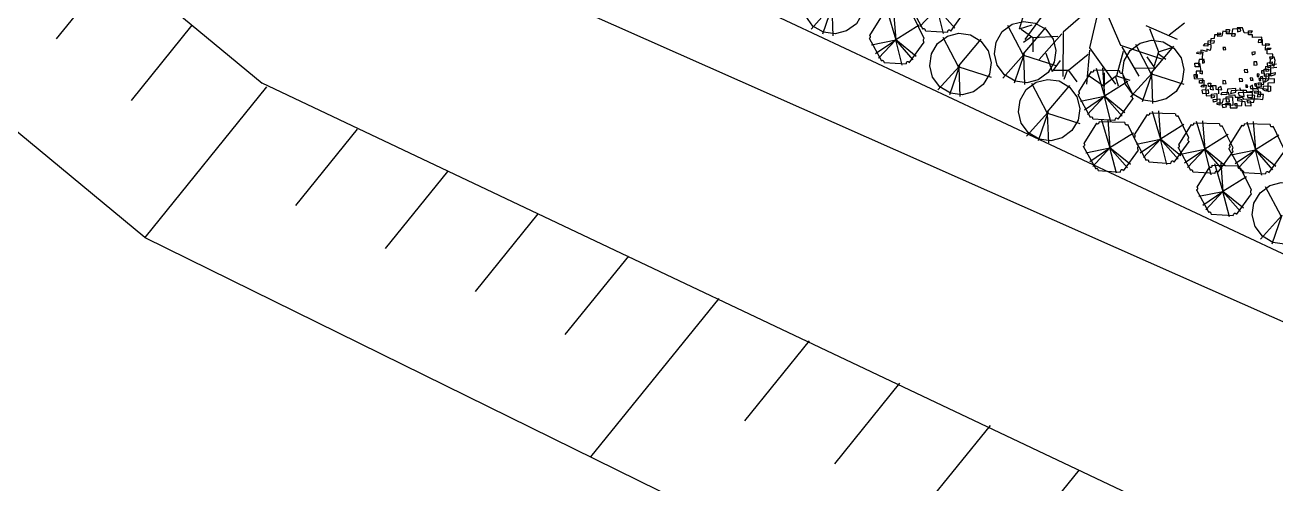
# Model space of a CAD drawing. Header units: millimetres. Extents: x 14950 to 15746, y 1103 to 1809.
# Drawn here: x 15441.23 to 15454.14, y 1463.41 to 1468.15 of the extents above; entities that cross this region are included whole.
import ezdxf
from ezdxf.xclip import XClip

# ---------------------------------------------------------------- set-up
doc = ezdxf.new("R2010")
doc.units = ezdxf.units.MM
doc.header["$LTSCALE"] = 10
doc.header["$MEASUREMENT"] = 0
doc.header["$XCLIPFRAME"] = 2
doc.layers.add('TZ-BASE', color=253, linetype='Continuous')

# ---------------------------------------------------------------- blocks, each defined once
blk = doc.blocks.new('JD-DGHCDGH7DFXH')
at = {"layer": 'TZ-BASE'}
for p, q in [((394.837, 0.052), (406.347, -9.476)), ((405.134, -11.068), (393.579, -1.502)), ((402.858, -5.717), (420.677, -13.62)), ((408.319, -7.214), (429.392, -17.119)), ((404.845, -8.247), (404.222, -9.016)), ((414.998, -8.608), (414.61, -8.947)), ((414.998, -8.608), (414.883, -9.11)), ((414.998, -8.608), (415.2, -9.082)), ((412.228, -8.674), (412.009, -8.916)), ((412.231, -8.668), (412.128, -8.968)), ((412.223, -8.685), (412.234, -8.985)), ((412.744, -8.772), (412.613, -8.983)), ((412.796, -8.739), (412.883, -9.027)), ((412.861, -8.734), (412.883, -9.027)), ((413.035, -8.684), (413.163, -8.918)), ((413.133, -8.891), (413.31, -8.7)), ((413.491, -8.906), (413.31, -8.7)), ((413.376, -8.963), (413.31, -8.7)), ((413.45, -8.937), (413.604, -8.723)), ((414.214, -8.725), (414.155, -8.918)), ((414.485, -8.654), (414.213, -9.023)), ((405.622, -8.876), (404.993, -9.653)), ((413.124, -8.875), (412.883, -9.027)), ((413.177, -9.014), (413.066, -8.786)), ((414.198, -9.182), (414.039, -8.879)), ((414.288, -8.875), (414.155, -8.918)), ((414.197, -9.175), (414.432, -8.899)), ((415.462, -8.88), (415.785, -9.02)), ((415.702, -8.976), (415.863, -8.853)), ((416.405, -8.902), (416.408, -8.946)), ((416.461, -8.902), (416.405, -8.902)), ((416.478, -8.956), (416.461, -8.902)), ((412.608, -9.011), (412.736, -9.245)), ((412.634, -9.078), (412.883, -9.027)), ((412.674, -9.169), (412.883, -9.027)), ((412.706, -9.218), (412.883, -9.027)), ((413.094, -9.199), (412.883, -9.027)), ((413.064, -9.233), (412.883, -9.027)), ((412.949, -9.29), (412.883, -9.027)), ((413.189, -8.933), (413.417, -8.949)), ((413.53, -9.305), (413.371, -9.002)), ((413.529, -9.298), (413.764, -9.022)), ((414.297, -9.008), (414.176, -8.92)), ((414.284, -8.998), (414.202, -9.054)), ((414.297, -9.008), (414.296, -9.152)), ((414.556, -8.993), (414.297, -9.008)), ((414.597, -8.965), (414.363, -9.229)), ((414.61, -8.947), (414.606, -9.405)), ((415.502, -8.91), (415.595, -9.151)), ((416.132, -9.018), (416.127, -9.061)), ((416.167, -9.014), (416.132, -9.018)), ((416.17, -8.975), (416.167, -9.014)), ((416.228, -8.975), (416.17, -8.975)), ((416.205, -8.956), (416.236, -8.96)), ((416.205, -8.993), (416.205, -8.956)), ((416.246, -8.989), (416.205, -8.993)), ((416.236, -8.96), (416.228, -8.975)), ((416.256, -8.938), (416.246, -8.989)), ((416.324, -8.953), (416.256, -8.938)), ((416.291, -8.92), (416.327, -8.92)), ((416.294, -8.967), (416.291, -8.92)), ((416.387, -8.964), (416.294, -8.967)), ((416.327, -8.92), (416.324, -8.953)), ((416.357, -8.917), (416.347, -8.985)), ((416.347, -8.985), (416.382, -8.989)), ((416.441, -8.913), (416.357, -8.917)), ((416.382, -8.989), (416.387, -8.964)), ((416.408, -8.946), (416.443, -8.935)), ((416.443, -8.935), (416.441, -8.913)), ((416.549, -8.96), (416.478, -8.956)), ((416.521, -8.935), (416.559, -8.935)), ((416.521, -8.975), (416.521, -8.935)), ((416.562, -8.975), (416.521, -8.975)), ((416.559, -8.935), (416.549, -8.96)), ((416.564, -9.003), (416.562, -8.975)), ((416.661, -9), (416.564, -9.003)), ((416.625, -9.029), (416.623, -9.054)), ((416.668, -9.029), (416.625, -9.029)), ((416.658, -9.05), (416.661, -9)), ((416.666, -9.083), (416.668, -9.029)), ((413.022, -9.264), (413.177, -9.05)), ((414.883, -9.133), (414.85, -9.484)), ((414.883, -9.11), (415.15, -9.484)), ((415.228, -9.148), (415.162, -9.399)), ((415.2, -9.082), (415.635, -9.228)), ((415.214, -9.101), (415.392, -9.404)), ((415.519, -9.377), (415.36, -9.074)), ((415.518, -9.37), (415.753, -9.094)), ((415.595, -9.151), (415.549, -9.294)), ((415.595, -9.151), (415.732, -9.108)), ((415.99, -9.17), (415.993, -9.155)), ((415.993, -9.155), (416.051, -9.152)), ((416.056, -9.137), (416.031, -9.134)), ((416.031, -9.134), (416.031, -9.177)), ((416.051, -9.152), (416.043, -9.202)), ((416.091, -9.148), (416.056, -9.137)), ((416.059, -9.09), (416.076, -9.065)), ((416.104, -9.094), (416.059, -9.09)), ((416.076, -9.065), (416.132, -9.076)), ((416.094, -9.123), (416.091, -9.148)), ((416.127, -9.137), (416.094, -9.123)), ((416.172, -9.036), (416.104, -9.04)), ((416.104, -9.04), (416.104, -9.094)), ((416.127, -9.061), (416.167, -9.058)), ((416.134, -9.105), (416.127, -9.137)), ((416.132, -9.076), (416.134, -9.105)), ((416.167, -9.058), (416.172, -9.036)), ((416.284, -9.108), (416.258, -9.105)), ((416.258, -9.105), (416.263, -9.13)), ((416.263, -9.13), (416.289, -9.126)), ((416.289, -9.126), (416.284, -9.108)), ((416.59, -9.152), (416.557, -9.159)), ((416.557, -9.159), (416.559, -9.181)), ((416.592, -9.173), (416.59, -9.152)), ((416.623, -9.054), (416.658, -9.05)), ((416.729, -9.087), (416.666, -9.083)), ((416.699, -9.134), (416.701, -9.065)), ((416.744, -9.126), (416.699, -9.134)), ((416.701, -9.065), (416.739, -9.069)), ((416.714, -9.112), (416.757, -9.112)), ((416.714, -9.173), (416.714, -9.112)), ((416.739, -9.069), (416.729, -9.087)), ((416.757, -9.112), (416.744, -9.126)), ((412.762, -9.261), (412.99, -9.276)), ((414.205, -9.179), (413.986, -9.422)), ((414.208, -9.173), (414.105, -9.473)), ((414.2, -9.19), (414.211, -9.49)), ((414.202, -9.184), (414.534, -9.291)), ((414.432, -9.164), (414.498, -9.355)), ((414.58, -9.242), (414.498, -9.355)), ((414.867, -9.18), (414.666, -9.344)), ((415.472, -9.202), (415.554, -9.315)), ((415.59, -9.167), (415.668, -9.228)), ((415.97, -9.267), (416.018, -9.267)), ((415.973, -9.307), (415.97, -9.267)), ((416.031, -9.177), (415.99, -9.17)), ((416.013, -9.231), (416.008, -9.267)), ((416.008, -9.267), (416.011, -9.307)), ((416.066, -9.231), (416.013, -9.231)), ((416.018, -9.267), (416.026, -9.329)), ((416.043, -9.202), (416.048, -9.267)), ((416.048, -9.267), (416.069, -9.26)), ((416.069, -9.26), (416.066, -9.231)), ((416.559, -9.181), (416.592, -9.173)), ((416.607, -9.256), (416.577, -9.256)), ((416.577, -9.256), (416.577, -9.289)), ((416.577, -9.289), (416.613, -9.285)), ((416.613, -9.285), (416.607, -9.256)), ((416.701, -9.303), (416.754, -9.289)), ((416.772, -9.177), (416.714, -9.173)), ((416.719, -9.264), (416.767, -9.256)), ((416.721, -9.314), (416.719, -9.264)), ((416.739, -9.206), (416.747, -9.228)), ((416.787, -9.206), (416.739, -9.206)), ((416.747, -9.228), (416.772, -9.217)), ((416.747, -9.275), (416.749, -9.224)), ((416.764, -9.278), (416.747, -9.275)), ((416.754, -9.289), (416.747, -9.314)), ((416.767, -9.256), (416.764, -9.278)), ((416.81, -9.278), (416.764, -9.282)), ((416.764, -9.282), (416.787, -9.3)), ((416.772, -9.217), (416.772, -9.177)), ((416.797, -9.242), (416.787, -9.206)), ((416.787, -9.3), (416.797, -9.242)), ((413.537, -9.302), (413.318, -9.544)), ((413.54, -9.296), (413.437, -9.596)), ((413.532, -9.313), (413.543, -9.613)), ((413.534, -9.307), (413.866, -9.414)), ((414.666, -9.344), (414.517, -9.344)), ((414.65, -9.344), (414.616, -9.437)), ((414.666, -9.344), (414.75, -9.461)), ((414.898, -9.354), (414.767, -9.564)), ((414.867, -9.391), (415.033, -9.507)), ((415.19, -9.348), (414.927, -9.34)), ((414.951, -9.32), (415.038, -9.609)), ((415.015, -9.316), (415.038, -9.609)), ((415.033, -9.367), (415.033, -9.507)), ((415.162, -9.399), (415.041, -9.487)), ((415.149, -9.408), (415.176, -9.503)), ((415.162, -9.399), (415.298, -9.444)), ((415.331, -9.596), (415.22, -9.367)), ((415.525, -9.374), (415.306, -9.617)), ((415.352, -9.319), (415.554, -9.315)), ((415.528, -9.368), (415.425, -9.668)), ((415.52, -9.385), (415.532, -9.685)), ((415.523, -9.379), (415.854, -9.486)), ((415.957, -9.387), (415.962, -9.426)), ((415.995, -9.387), (415.957, -9.387)), ((416.011, -9.307), (415.973, -9.307)), ((415.983, -9.35), (415.98, -9.412)), ((415.98, -9.412), (415.995, -9.416)), ((416.046, -9.35), (415.983, -9.35)), ((415.995, -9.416), (415.995, -9.387)), ((416.026, -9.329), (416.021, -9.372)), ((416.021, -9.372), (416.048, -9.379)), ((416.048, -9.379), (416.046, -9.35)), ((416.511, -9.332), (416.478, -9.336)), ((416.478, -9.336), (416.481, -9.361)), ((416.481, -9.361), (416.514, -9.365)), ((416.514, -9.365), (416.511, -9.332)), ((416.564, -9.423), (416.539, -9.419)), ((416.539, -9.419), (416.542, -9.444)), ((416.633, -9.383), (416.61, -9.379)), ((416.61, -9.379), (416.61, -9.405)), ((416.61, -9.405), (416.63, -9.405)), ((416.63, -9.405), (416.633, -9.383)), ((416.668, -9.405), (416.645, -9.408)), ((416.645, -9.408), (416.648, -9.426)), ((416.681, -9.347), (416.656, -9.347)), ((416.656, -9.347), (416.656, -9.372)), ((416.656, -9.372), (416.683, -9.369)), ((416.681, -9.484), (416.668, -9.405)), ((416.683, -9.369), (416.681, -9.347)), ((416.683, -9.329), (416.731, -9.329)), ((416.686, -9.405), (416.683, -9.329)), ((416.726, -9.401), (416.686, -9.405)), ((416.706, -9.354), (416.701, -9.303)), ((416.704, -9.379), (416.731, -9.376)), ((416.704, -9.423), (416.704, -9.379)), ((416.729, -9.35), (416.706, -9.354)), ((416.747, -9.314), (416.721, -9.314)), ((416.731, -9.376), (416.726, -9.401)), ((416.726, -9.444), (416.744, -9.379)), ((416.731, -9.329), (416.729, -9.35)), ((416.744, -9.379), (416.797, -9.365)), ((416.752, -9.401), (416.754, -9.318)), ((416.795, -9.387), (416.752, -9.401)), ((416.754, -9.318), (416.815, -9.311)), ((416.797, -9.365), (416.795, -9.387)), ((406.392, -9.514), (405.134, -11.068)), ((427.41, -19.456), (406.347, -9.476)), ((414.445, -9.781), (414.286, -9.477)), ((414.444, -9.773), (414.679, -9.497)), ((415.278, -9.457), (415.038, -9.609)), ((415.962, -9.426), (416.008, -9.43)), ((416.008, -9.43), (416.046, -9.426)), ((416.016, -9.448), (416.061, -9.444)), ((416.016, -9.473), (416.016, -9.448)), ((416.043, -9.473), (416.016, -9.473)), ((416.033, -9.513), (416.041, -9.495)), ((416.061, -9.517), (416.033, -9.513)), ((416.041, -9.495), (416.084, -9.495)), ((416.079, -9.542), (416.041, -9.546)), ((416.041, -9.546), (416.048, -9.582)), ((416.046, -9.426), (416.043, -9.473)), ((416.061, -9.444), (416.061, -9.517)), ((416.084, -9.495), (416.079, -9.542)), ((416.109, -9.542), (416.081, -9.549)), ((416.081, -9.549), (416.086, -9.607)), ((416.107, -9.473), (416.134, -9.473)), ((416.109, -9.51), (416.107, -9.473)), ((416.155, -9.51), (416.109, -9.51)), ((416.114, -9.578), (416.109, -9.542)), ((416.129, -9.506), (416.127, -9.538)), ((416.127, -9.538), (416.16, -9.542)), ((416.134, -9.473), (416.129, -9.499)), ((416.129, -9.499), (416.185, -9.499)), ((416.16, -9.542), (416.155, -9.51)), ((416.185, -9.499), (416.185, -9.538)), ((416.185, -9.538), (416.246, -9.542)), ((416.238, -9.51), (416.21, -9.524)), ((416.21, -9.524), (416.213, -9.585)), ((416.246, -9.542), (416.238, -9.51)), ((416.286, -9.452), (416.256, -9.448)), ((416.256, -9.448), (416.256, -9.481)), ((416.256, -9.481), (416.291, -9.477)), ((416.291, -9.477), (416.286, -9.452)), ((416.304, -9.538), (416.299, -9.593)), ((416.39, -9.528), (416.304, -9.538)), ((416.466, -9.546), (416.342, -9.553)), ((416.392, -9.567), (416.39, -9.528)), ((416.458, -9.43), (416.425, -9.426)), ((416.425, -9.426), (416.428, -9.459)), ((416.428, -9.459), (416.463, -9.455)), ((416.433, -9.524), (416.435, -9.546)), ((416.435, -9.546), (416.499, -9.546)), ((416.463, -9.455), (416.458, -9.43)), ((416.478, -9.611), (416.466, -9.546)), ((416.509, -9.495), (416.494, -9.491)), ((416.494, -9.491), (416.496, -9.517)), ((416.496, -9.517), (416.514, -9.517)), ((416.499, -9.546), (416.501, -9.564)), ((416.514, -9.517), (416.509, -9.495)), ((416.564, -9.495), (416.539, -9.51)), ((416.539, -9.51), (416.544, -9.531)), ((416.542, -9.444), (416.57, -9.448)), ((416.544, -9.531), (416.61, -9.531)), ((416.57, -9.448), (416.564, -9.423)), ((416.572, -9.557), (416.564, -9.495)), ((416.602, -9.477), (416.585, -9.481)), ((416.585, -9.481), (416.59, -9.506)), ((416.59, -9.506), (416.607, -9.502)), ((416.607, -9.502), (416.602, -9.477)), ((416.607, -9.513), (416.656, -9.51)), ((416.61, -9.531), (416.607, -9.513)), ((416.62, -9.473), (416.623, -9.491)), ((416.658, -9.473), (416.62, -9.473)), ((416.62, -9.52), (416.719, -9.538)), ((416.628, -9.575), (416.62, -9.52)), ((416.623, -9.491), (416.681, -9.484)), ((416.645, -9.426), (416.628, -9.426)), ((416.628, -9.426), (416.633, -9.448)), ((416.633, -9.448), (416.648, -9.448)), ((416.648, -9.448), (416.645, -9.426)), ((416.648, -9.426), (416.704, -9.423)), ((416.656, -9.51), (416.658, -9.473)), ((416.673, -9.542), (416.676, -9.502)), ((416.701, -9.557), (416.673, -9.542)), ((416.676, -9.502), (416.749, -9.506)), ((416.696, -9.434), (416.688, -9.463)), ((416.688, -9.463), (416.726, -9.444)), ((416.79, -9.43), (416.696, -9.434)), ((416.719, -9.538), (416.701, -9.557)), ((416.724, -9.47), (416.79, -9.466)), ((416.724, -9.564), (416.724, -9.47)), ((416.749, -9.506), (416.749, -9.557)), ((416.79, -9.466), (416.79, -9.43)), ((414.762, -9.593), (414.89, -9.827)), ((414.789, -9.659), (415.038, -9.609)), ((414.829, -9.751), (415.038, -9.609)), ((414.861, -9.799), (415.038, -9.609)), ((415.248, -9.781), (415.038, -9.609)), ((415.219, -9.815), (415.038, -9.609)), ((415.103, -9.872), (415.038, -9.609)), ((415.177, -9.846), (415.331, -9.632)), ((416.048, -9.582), (416.114, -9.578)), ((416.086, -9.607), (416.17, -9.603)), ((416.142, -9.589), (416.195, -9.582)), ((416.142, -9.629), (416.142, -9.589)), ((416.167, -9.622), (416.142, -9.629)), ((416.157, -9.643), (416.226, -9.636)), ((416.162, -9.672), (416.157, -9.643)), ((416.195, -9.661), (416.162, -9.672)), ((416.17, -9.603), (416.167, -9.622)), ((416.195, -9.582), (416.195, -9.661)), ((416.198, -9.694), (416.2, -9.676)), ((416.2, -9.676), (416.253, -9.676)), ((416.226, -9.636), (416.226, -9.701)), ((416.241, -9.596), (416.246, -9.571)), ((416.299, -9.593), (416.241, -9.596)), ((416.246, -9.571), (416.312, -9.567)), ((416.253, -9.676), (416.263, -9.636)), ((416.263, -9.636), (416.319, -9.632)), ((416.291, -9.614), (416.357, -9.614)), ((416.294, -9.672), (416.291, -9.614)), ((416.322, -9.669), (416.294, -9.672)), ((416.312, -9.567), (416.319, -9.6)), ((416.319, -9.6), (416.38, -9.596)), ((416.319, -9.632), (416.322, -9.669)), ((416.342, -9.553), (416.337, -9.582)), ((416.337, -9.582), (416.392, -9.567)), ((416.357, -9.614), (416.36, -9.705)), ((416.38, -9.596), (416.385, -9.618)), ((416.385, -9.618), (416.456, -9.618)), ((416.408, -9.632), (416.408, -9.654)), ((416.456, -9.647), (416.408, -9.632)), ((416.408, -9.654), (416.484, -9.665)), ((416.562, -9.571), (416.415, -9.575)), ((416.415, -9.575), (416.425, -9.603)), ((416.425, -9.603), (416.478, -9.611)), ((416.453, -9.705), (416.456, -9.647)), ((416.456, -9.618), (416.471, -9.64)), ((416.471, -9.64), (416.542, -9.636)), ((416.484, -9.665), (416.489, -9.705)), ((416.501, -9.564), (416.572, -9.557)), ((416.506, -9.654), (416.516, -9.679)), ((416.547, -9.665), (416.506, -9.654)), ((416.509, -9.6), (416.516, -9.622)), ((416.587, -9.603), (416.509, -9.6)), ((416.516, -9.622), (416.562, -9.622)), ((416.516, -9.679), (416.577, -9.672)), ((416.542, -9.636), (416.623, -9.636)), ((416.549, -9.708), (416.547, -9.665)), ((416.562, -9.622), (416.562, -9.571)), ((416.577, -9.672), (416.587, -9.603)), ((416.587, -9.557), (416.58, -9.575)), ((416.58, -9.575), (416.628, -9.575)), ((416.648, -9.567), (416.587, -9.557)), ((416.62, -9.593), (416.613, -9.614)), ((416.613, -9.614), (416.645, -9.611)), ((416.676, -9.593), (416.62, -9.593)), ((416.623, -9.636), (416.671, -9.643)), ((416.645, -9.611), (416.648, -9.567)), ((416.671, -9.643), (416.676, -9.593)), ((416.749, -9.557), (416.724, -9.564)), ((414.452, -9.777), (414.232, -10.02)), ((414.454, -9.772), (414.351, -10.071)), ((414.446, -9.788), (414.458, -10.089)), ((414.449, -9.783), (414.781, -9.89)), ((415.476, -9.798), (415.344, -10.008)), ((415.767, -9.791), (415.504, -9.783)), ((415.528, -9.764), (415.615, -10.053)), ((415.593, -9.76), (415.615, -10.053)), ((416.226, -9.701), (416.198, -9.694)), ((416.248, -9.694), (416.256, -9.726)), ((416.36, -9.705), (416.248, -9.694)), ((416.256, -9.726), (416.294, -9.719)), ((416.284, -9.683), (416.332, -9.683)), ((416.294, -9.719), (416.284, -9.683)), ((416.332, -9.683), (416.332, -9.73)), ((416.332, -9.73), (416.405, -9.73)), ((416.377, -9.687), (416.385, -9.708)), ((416.405, -9.687), (416.377, -9.687)), ((416.385, -9.708), (416.453, -9.705)), ((416.405, -9.73), (416.405, -9.687)), ((416.489, -9.705), (416.549, -9.708)), ((414.954, -9.888), (414.823, -10.098)), ((414.917, -9.842), (415.144, -9.858)), ((415.246, -9.881), (414.982, -9.873)), ((415.006, -9.854), (415.093, -10.143)), ((415.071, -9.85), (415.093, -10.143)), ((415.387, -10.129), (415.276, -9.901)), ((415.856, -9.901), (415.615, -10.053)), ((415.908, -10.039), (415.797, -9.811)), ((415.931, -9.901), (415.8, -10.111)), ((416.223, -9.894), (415.959, -9.887)), ((415.983, -9.867), (416.07, -10.156)), ((416.048, -9.863), (416.07, -10.156)), ((416.364, -10.143), (416.252, -9.914)), ((416.454, -9.907), (416.322, -10.117)), ((416.745, -9.901), (416.482, -9.893)), ((416.506, -9.874), (416.593, -10.162)), ((416.571, -9.869), (416.593, -10.162)), ((416.886, -10.149), (416.775, -9.92)), ((407.325, -9.951), (406.69, -10.736)), ((415.334, -9.991), (415.093, -10.143)), ((415.34, -10.036), (415.468, -10.271)), ((415.366, -10.103), (415.615, -10.053)), ((415.406, -10.194), (415.615, -10.053)), ((415.438, -10.243), (415.615, -10.053)), ((415.825, -10.225), (415.615, -10.053)), ((415.796, -10.259), (415.615, -10.053)), ((415.681, -10.315), (415.615, -10.053)), ((416.311, -10.004), (416.07, -10.156)), ((416.834, -10.01), (416.593, -10.162)), ((414.818, -10.126), (414.946, -10.36)), ((414.844, -10.193), (415.093, -10.143)), ((414.884, -10.284), (415.093, -10.143)), ((414.916, -10.333), (415.093, -10.143)), ((415.304, -10.314), (415.093, -10.143)), ((415.274, -10.349), (415.093, -10.143)), ((415.159, -10.405), (415.093, -10.143)), ((415.232, -10.379), (415.387, -10.165)), ((415.754, -10.29), (415.909, -10.075)), ((415.795, -10.14), (415.923, -10.374)), ((415.821, -10.206), (416.07, -10.156)), ((415.861, -10.297), (416.07, -10.156)), ((415.893, -10.346), (416.07, -10.156)), ((416.281, -10.328), (416.07, -10.156)), ((416.251, -10.362), (416.07, -10.156)), ((416.136, -10.419), (416.07, -10.156)), ((416.209, -10.393), (416.364, -10.179)), ((416.317, -10.146), (416.446, -10.38)), ((416.344, -10.213), (416.593, -10.162)), ((416.384, -10.304), (416.593, -10.162)), ((416.416, -10.353), (416.593, -10.162)), ((416.803, -10.334), (416.593, -10.162)), ((416.774, -10.368), (416.593, -10.162)), ((416.659, -10.425), (416.593, -10.162)), ((416.732, -10.399), (416.887, -10.185)), ((415.494, -10.286), (415.721, -10.302)), ((416.412, -10.331), (416.148, -10.323)), ((416.172, -10.304), (416.259, -10.592)), ((416.237, -10.299), (416.259, -10.592)), ((408.258, -10.387), (407.616, -11.18)), ((414.972, -10.376), (415.199, -10.392)), ((415.949, -10.389), (416.176, -10.405)), ((416.12, -10.337), (415.989, -10.547)), ((416.5, -10.44), (416.259, -10.592)), ((416.553, -10.579), (416.441, -10.35)), ((416.472, -10.395), (416.699, -10.411)), ((415.984, -10.576), (416.112, -10.81)), ((416.858, -10.846), (416.699, -10.543)), ((416.01, -10.642), (416.259, -10.592)), ((416.05, -10.734), (416.259, -10.592)), ((416.082, -10.782), (416.259, -10.592)), ((416.47, -10.764), (416.259, -10.592)), ((416.44, -10.798), (416.259, -10.592)), ((416.325, -10.855), (416.259, -10.592)), ((416.398, -10.829), (416.553, -10.615)), ((409.191, -10.824), (408.543, -11.625)), ((416.138, -10.825), (416.365, -10.841)), ((416.867, -10.837), (416.764, -11.137)), ((416.864, -10.843), (416.645, -11.085)), ((405.134, -11.068), (425.856, -21.257)), ((410.124, -11.261), (409.47, -12.07)), ((411.057, -11.698), (409.735, -13.331)), ((411.99, -12.135), (411.323, -12.959)), ((412.923, -12.571), (412.25, -13.404)), ((413.856, -13.008), (413.176, -13.848)), ((414.774, -13.464), (414.094, -14.304))]:
    blk.add_line(p, q, dxfattribs=at)
for centre in [(412.241, -8.649), (414.218, -9.154), (413.55, -9.277), (415.539, -9.349), (414.465, -9.752), (416.877, -10.818)]:
    blk.add_ellipse(centre, major_axis=(0.212, 0.236), ratio=1, dxfattribs=at)
for centre, major_axis, start_param, end_param in [((412.608, -8.996), (-0.0108, 0.0097), 2.276356, 5.131948), ((413.173, -8.931), (0.0111, 0.0123), 5.300734, 7.673188), ((413.185, -9.032), (-0.0146, 0.0131), 5.864129, 8.186988), ((413.434, -8.945), (0.0118, 0.0131), 5.899195, 8.842463), ((412.746, -9.258), (0.0111, 0.0123), 5.300734, 7.673188), ((413.007, -9.272), (0.0118, 0.0131), 5.899195, 8.842463), ((414.911, -9.343), (0.011, 0.0122), 3.00222, 5.676192), ((415.21, -9.351), (-0.0146, 0.0132), 0.579138, 2.861774), ((414.763, -9.578), (-0.0108, 0.0097), 2.276356, 5.131948), ((415.339, -9.614), (-0.0146, 0.0131), 5.864129, 8.186988), ((415.488, -9.787), (0.011, 0.0122), 3.00222, 5.676192), ((415.787, -9.794), (-0.0146, 0.0132), 0.579138, 2.861774), ((414.9, -9.84), (0.0111, 0.0123), 5.300734, 7.673188), ((414.966, -9.877), (0.011, 0.0122), 3.00222, 5.676192), ((415.161, -9.854), (0.0118, 0.0131), 5.899195, 8.842463), ((415.265, -9.884), (-0.0146, 0.0132), 0.579138, 2.861774), ((415.943, -9.89), (0.011, 0.0122), 3.00222, 5.676192), ((416.242, -9.897), (-0.0146, 0.0132), 0.579138, 2.861774), ((416.466, -9.897), (0.011, 0.0122), 3.00222, 5.676192), ((416.765, -9.904), (-0.0146, 0.0132), 0.579138, 2.861774), ((415.34, -10.022), (-0.0108, 0.0097), 2.276356, 5.131948), ((415.916, -10.057), (-0.0146, 0.0131), 5.864129, 8.186988), ((414.818, -10.112), (-0.0108, 0.0097), 2.276356, 5.131948), ((415.395, -10.147), (-0.0146, 0.0131), 5.864129, 8.186988), ((415.795, -10.125), (-0.0108, 0.0097), 2.276356, 5.131948), ((416.318, -10.131), (-0.0108, 0.0097), 2.276356, 5.131948), ((416.372, -10.16), (-0.0146, 0.0131), 5.864129, 8.186988), ((415.478, -10.284), (0.0111, 0.0123), 5.300734, 7.673188), ((415.738, -10.297), (0.0118, 0.0131), 5.899195, 8.842463), ((416.132, -10.326), (0.011, 0.0122), 3.00222, 5.676192), ((414.956, -10.373), (0.0111, 0.0123), 5.300734, 7.673188), ((415.216, -10.387), (0.0118, 0.0131), 5.899195, 8.842463), ((415.933, -10.387), (0.0111, 0.0123), 5.300734, 7.673188), ((416.193, -10.401), (0.0118, 0.0131), 5.899195, 8.842463), ((416.431, -10.334), (-0.0146, 0.0132), 0.579138, 2.861774), ((416.456, -10.393), (0.0111, 0.0123), 5.300734, 7.673188), ((416.716, -10.407), (0.0118, 0.0131), 5.899195, 8.842463), ((415.984, -10.561), (-0.0108, 0.0097), 2.276356, 5.131948), ((416.561, -10.597), (-0.0146, 0.0131), 5.864129, 8.186988), ((416.122, -10.823), (0.0111, 0.0123), 5.300734, 7.673188), ((416.382, -10.837), (0.0118, 0.0131), 5.899195, 8.842463)]:
    blk.add_ellipse(centre, major_axis=major_axis, ratio=1, start_param=start_param, end_param=end_param, dxfattribs=at)

msp = doc.modelspace()

# ---------------------------------------------------------------- block references
at = {"layer": 'TZ-BASE'}
ref = msp.add_blockref('JD-DGHCDGH7DFXH', (15037.333, 1477.025), dxfattribs=at)
XClip(ref).set_block_clipping_path([(-0.066111234, 74.999970863), (699.933616811, 75.6206052864), (700.0658361092, -74.3793364424), (0.0661112341, -74.999970863)])

doc.saveas('drawing.dxf')
